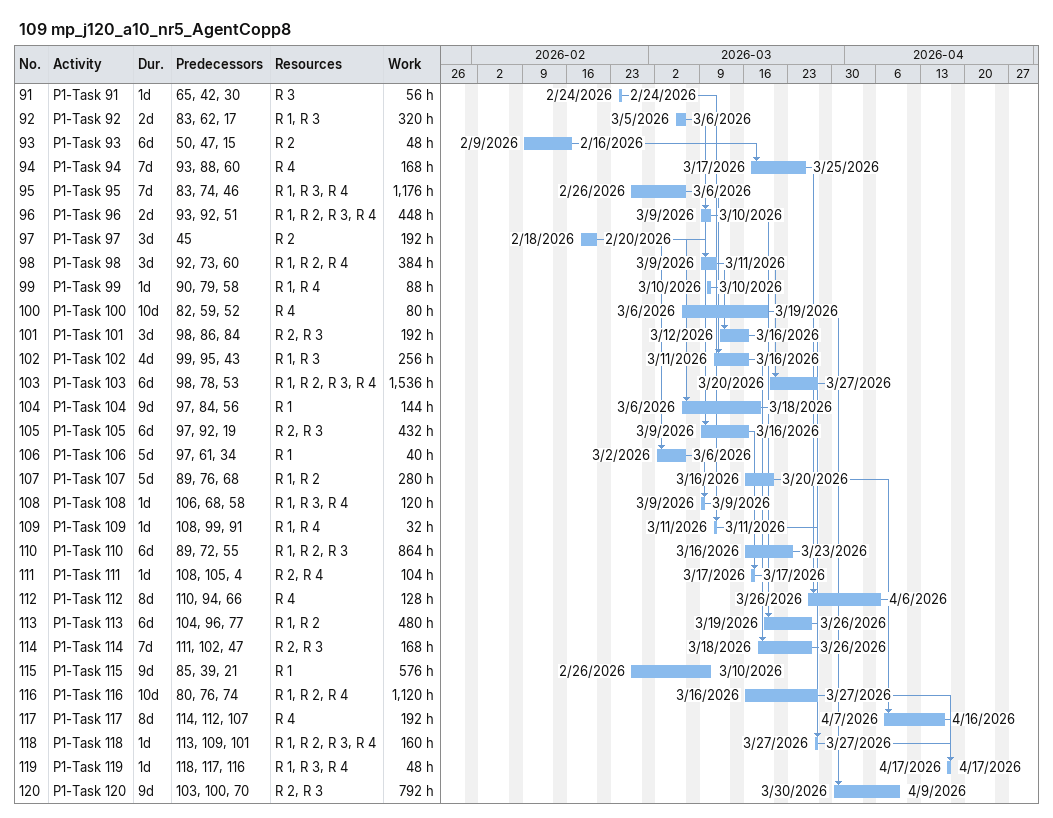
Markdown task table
109 mp_j120_a10_nr5_AgentCopp8

| ID | Task | Duration | Start | Finish | Predecessors | Resources | Work (h) |
|---|---|---|---|---|---|---|---|
| 91 | P1-Task 91 | 1d | 2026-02-24 | 2026-02-24 | 65, 42, 30 | R 3 | 56 |
| 92 | P1-Task 92 | 2d | 2026-03-05 | 2026-03-06 | 83, 62, 17 | R 1, R 3 | 320 |
| 93 | P1-Task 93 | 6d | 2026-02-09 | 2026-02-16 | 50, 47, 15 | R 2 | 48 |
| 94 | P1-Task 94 | 7d | 2026-03-17 | 2026-03-25 | 93, 88, 60 | R 4 | 168 |
| 95 | P1-Task 95 | 7d | 2026-02-26 | 2026-03-06 | 83, 74, 46 | R 1, R 3, R 4 | 1176 |
| 96 | P1-Task 96 | 2d | 2026-03-09 | 2026-03-10 | 93, 92, 51 | R 1, R 2, R 3, R 4 | 448 |
| 97 | P1-Task 97 | 3d | 2026-02-18 | 2026-02-20 | 45 | R 2 | 192 |
| 98 | P1-Task 98 | 3d | 2026-03-09 | 2026-03-11 | 92, 73, 60 | R 1, R 2, R 4 | 384 |
| 99 | P1-Task 99 | 1d | 2026-03-10 | 2026-03-10 | 90, 79, 58 | R 1, R 4 | 88 |
| 100 | P1-Task 100 | 10d | 2026-03-06 | 2026-03-19 | 82, 59, 52 | R 4 | 80 |
| 101 | P1-Task 101 | 3d | 2026-03-12 | 2026-03-16 | 98, 86, 84 | R 2, R 3 | 192 |
| 102 | P1-Task 102 | 4d | 2026-03-11 | 2026-03-16 | 99, 95, 43 | R 1, R 3 | 256 |
| 103 | P1-Task 103 | 6d | 2026-03-20 | 2026-03-27 | 98, 78, 53 | R 1, R 2, R 3, R 4 | 1536 |
| 104 | P1-Task 104 | 9d | 2026-03-06 | 2026-03-18 | 97, 84, 56 | R 1 | 144 |
| 105 | P1-Task 105 | 6d | 2026-03-09 | 2026-03-16 | 97, 92, 19 | R 2, R 3 | 432 |
| 106 | P1-Task 106 | 5d | 2026-03-02 | 2026-03-06 | 97, 61, 34 | R 1 | 40 |
| 107 | P1-Task 107 | 5d | 2026-03-16 | 2026-03-20 | 89, 76, 68 | R 1, R 2 | 280 |
| 108 | P1-Task 108 | 1d | 2026-03-09 | 2026-03-09 | 106, 68, 58 | R 1, R 3, R 4 | 120 |
| 109 | P1-Task 109 | 1d | 2026-03-11 | 2026-03-11 | 108, 99, 91 | R 1, R 4 | 32 |
| 110 | P1-Task 110 | 6d | 2026-03-16 | 2026-03-23 | 89, 72, 55 | R 1, R 2, R 3 | 864 |
| 111 | P1-Task 111 | 1d | 2026-03-17 | 2026-03-17 | 108, 105, 4 | R 2, R 4 | 104 |
| 112 | P1-Task 112 | 8d | 2026-03-26 | 2026-04-06 | 110, 94, 66 | R 4 | 128 |
| 113 | P1-Task 113 | 6d | 2026-03-19 | 2026-03-26 | 104, 96, 77 | R 1, R 2 | 480 |
| 114 | P1-Task 114 | 7d | 2026-03-18 | 2026-03-26 | 111, 102, 47 | R 2, R 3 | 168 |
| 115 | P1-Task 115 | 9d | 2026-02-26 | 2026-03-10 | 85, 39, 21 | R 1 | 576 |
| 116 | P1-Task 116 | 10d | 2026-03-16 | 2026-03-27 | 80, 76, 74 | R 1, R 2, R 4 | 1120 |
| 117 | P1-Task 117 | 8d | 2026-04-07 | 2026-04-16 | 114, 112, 107 | R 4 | 192 |
| 118 | P1-Task 118 | 1d | 2026-03-27 | 2026-03-27 | 113, 109, 101 | R 1, R 2, R 3, R 4 | 160 |
| 119 | P1-Task 119 | 1d | 2026-04-17 | 2026-04-17 | 118, 117, 116 | R 1, R 3, R 4 | 48 |
| 120 | P1-Task 120 | 9d | 2026-03-30 | 2026-04-09 | 103, 100, 70 | R 2, R 3 | 792 |
